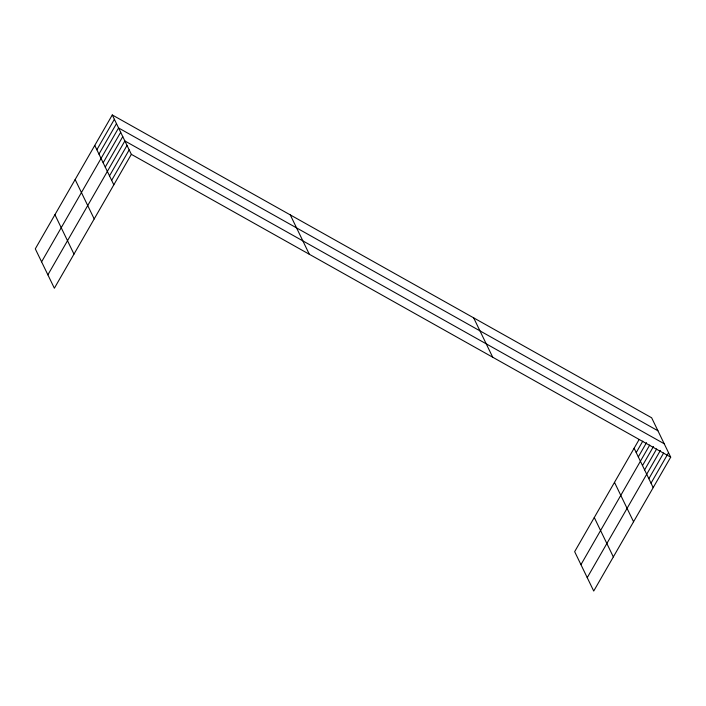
<?xml version="1.0" encoding="UTF-8"?>
<svg xmlns="http://www.w3.org/2000/svg" width="706" height="706" viewBox="0 0 706 706"><rect width="100%" height="100%" fill="white"/><g stroke="black" fill="none" stroke-linecap="round" stroke-linejoin="round"><path stroke-width="1.06" d="M112.28 114.963L35.3 248.839L54.362 288.224L131.342 154.34L112.28 114.963L651.638 417.775L670.7 457.161L593.72 591.037L574.658 551.66L639.045 439.67M96.863 149.76L114.381 119.296M98.955 154.093L116.481 123.629M41.592 261.838L118.573 127.962L657.93 430.775M103.155 162.759L120.673 132.287M105.247 167.093L122.765 136.62M47.876 274.837L124.865 140.953L664.222 443.765M109.501 175.882L127.027 145.418M111.663 180.348L129.18 149.884M636.221 452.572L642.787 441.153M638.312 456.906L646.528 442.627M580.95 564.65L649.714 445.054M642.504 465.572L653.456 446.527M644.604 469.905L656.651 448.954M587.233 577.649L660.384 450.437M648.858 478.694L663.64 452.996M651.02 483.16L668.538 452.696M131.342 154.34L670.7 457.161M634.12 448.239L653.182 487.625M614.502 482.366L633.556 521.752M594.284 517.524L613.337 556.91M473.655 317.85L492.709 357.227M290.272 214.889L309.334 254.275M94.763 145.427L113.825 184.813M75.145 179.553L94.198 218.939M54.927 214.712L73.98 254.098"/></g></svg>
